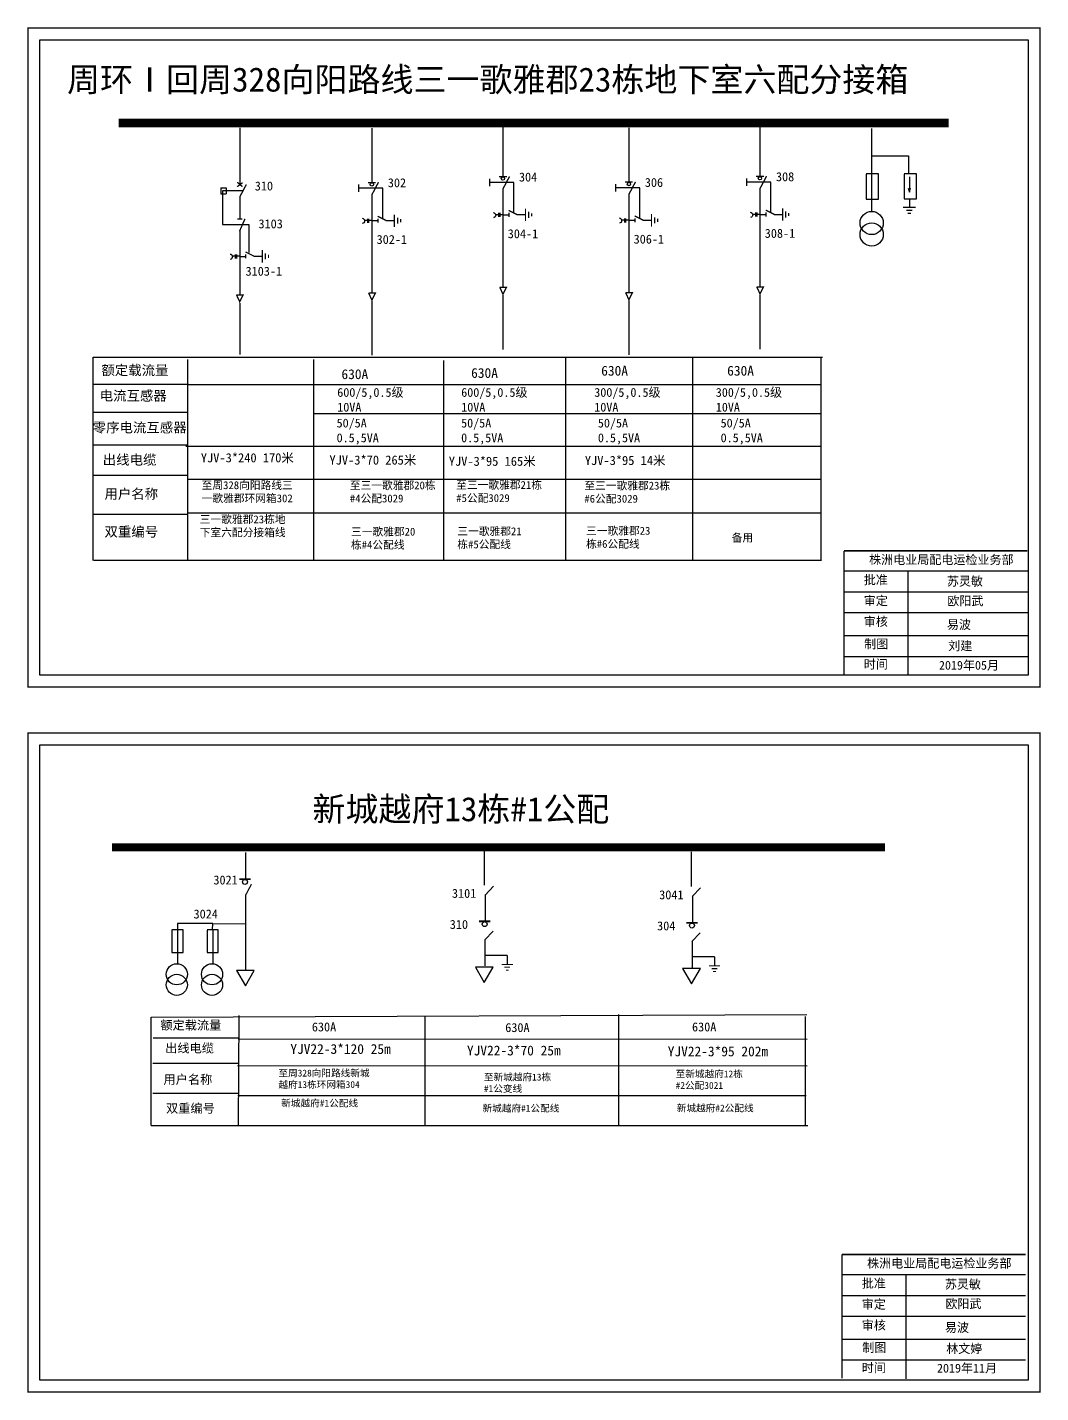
# Model space of a CAD drawing. Extents: x -187 to 352, y -252 to 97.
# Drawn here: x 91.5 to 217.2, y -252.2 to -82.9 of the extents above; entities that cross this region are included whole.
import ezdxf

# ---------------------------------------------------------------- set-up
doc = ezdxf.new("R2010")
doc.units = 0
doc.header["$LTSCALE"] = 0.774411
doc.linetypes.add('ACAD_ISO02W100', pattern=[15, 12, -3])
doc.linetypes.add('CENTER', pattern=[50.8, 31.75, -6.35, 6.35, -6.35])
doc.layers.get('0').update_dxf_attribs({"linetype": 'CONTINUOUS'})
doc.layers.add('2', color=7, linetype='CONTINUOUS')
doc.styles.add('hztxt_txtstyle_2.70_0_0', font='simkai.ttf', dxfattribs={"height": 2.7})
doc.styles.get("Standard").update_dxf_attribs({"font": '', "height": 2.5})
doc.styles.add('字体', font='', dxfattribs={"height": 2.5})
doc.styles.get('Standard').set_extended_font_data('SimSun')
doc.styles.get('字体').set_extended_font_data('SimSun')

# ---------------------------------------------------------------- blocks, each defined once
blk = doc.blocks.new('JD')
for points in [[(-2, 0.2), (-2, -0.2), (2, 0.2), (2, -0.2)], [(1, -1.2), (1, -0.8), (-1, -1.2), (-1, -0.8)], [(-0.5, -1.8), (-0.5, -2.2), (0.5, -1.8), (0.5, -2.2)]]:
    blk.add_trace(points)

msp = doc.modelspace()

# ---------------------------------------------------------------- linework, layer by layer
at = {"color": 0}
for p, q in [((150.48, -94.68), (150.48, -101.4)), ((182.35, -94.64), (182.35, -101.36)), ((117.84, -95.35), (117.84, -102.4)), ((134.23, -95.39), (134.23, -102.12)), ((166.1, -95.35), (166.1, -102.07)), ((196.2, -95.43), (196.2, -105.68)), ((115.5, -102.78), (116.15, -102.78)), ((115.5, -102.78), (115.5, -103.52)), ((116.15, -102.78), (116.15, -103.52)), ((150.48, -102.9), (150.48, -115.11)), ((182.35, -102.86), (182.35, -115.07)), ((115.5, -103.52), (116.15, -103.52)), ((117.84, -103.9), (117.84, -106.62)), ((134.23, -103.61), (134.23, -115.83)), ((166.1, -103.57), (166.1, -115.78)), ((200.91, -104.15), (200.91, -105.18)), ((150.48, -106.14), (151.24, -106.14)), ((152.23, -106.12), (153.27, -106.12)), ((182.35, -106.1), (183.11, -106.1)), ((184.11, -106.08), (185.14, -106.08)), ((117.84, -107.99), (117.84, -116.02)), ((134.23, -106.86), (134.99, -106.86)), ((135.98, -106.84), (137.02, -106.84)), ((166.1, -106.82), (166.86, -106.82)), ((167.85, -106.79), (168.89, -106.79)), ((117.84, -111.29), (118.6, -111.29)), ((119.59, -111.26), (120.63, -111.26)), ((111.49, -127.17), (99.72, -127.17)), ((111.45, -130.64), (99.67, -130.64)), ((111.45, -134.72), (99.67, -134.72)), ((111.4, -138.45), (99.63, -138.45)), ((111.45, -143.3), (99.67, -143.3)), ((118.54, -185.19), (118.54, -188.48)), ((118.55, -190.51), (118.55, -199.84)), ((148.27, -190.42), (148.27, -193.71)), ((173.97, -190.6), (173.97, -193.89)), ((148.23, -195.99), (148.23, -199.28)), ((173.93, -196.17), (173.93, -199.46)), ((117.82, -208.23), (107.12, -208.23)), ((117.78, -211.38), (107.07, -211.38)), ((117.78, -215.09), (107.07, -215.09))]:
    msp.add_line(p, q, dxfattribs=at)
at = {"linetype": 'Continuous'}
for p, q in [((196.28, -98.82), (200.79, -98.82)), ((200.79, -98.82), (200.79, -101.04)), ((200.9, -101.41), (200.9, -103.35)), ((200.75, -102.83), (200.9, -103.35)), ((200.9, -103.35), (201.02, -102.83))]:
    msp.add_line(p, q, dxfattribs=at)
at = {"color": 0, "linetype": 'ACAD_ISO02W100'}
for p, q in [((118.17, -103.17), (115.71, -103.17)), ((115.71, -103.17), (115.71, -107.36)), ((115.71, -107.36), (118.96, -107.36)), ((118.96, -107.36), (118.96, -110.81))]:
    msp.add_line(p, q, dxfattribs=at)
at = {"color": 0, "linetype": 'CENTER'}
for p, q in [((134.23, -116.81), (134.23, -123.56)), ((150.49, -116.1), (150.49, -122.85)), ((166.1, -116.77), (166.1, -123.52)), ((182.36, -116.06), (182.36, -122.81)), ((117.84, -117.1), (117.84, -123.44))]:
    msp.add_line(p, q, dxfattribs=at)
at = {"color": 0, "linetype": 'Continuous'}
for p, q in [((99.65, -123.78), (190.09, -123.78)), ((99.69, -149.02), (99.69, -123.78)), ((111.38, -124.06), (111.38, -149.02)), ((127.01, -124.06), (127.01, -149.02)), ((143.12, -124.22), (143.12, -149)), ((158.24, -123.83), (158.24, -149.02)), ((173.97, -123.83), (173.97, -149.02)), ((189.91, -123.85), (189.91, -149.03)), ((111.37, -127.16), (189.91, -127.16)), ((127.01, -130.78), (189.91, -130.78)), ((111.17, -134.83), (189.91, -134.83)), ((111.49, -138.93), (189.91, -138.93)), ((111.5, -143.11), (189.91, -143.11)), ((189.91, -149.02), (99.77, -149.02)), ((192.78, -150.29), (215.53, -150.29)), ((200.68, -150.29), (200.68, -163.22)), ((192.78, -152.88), (215.53, -152.88)), ((192.78, -155.47), (215.53, -155.47)), ((192.78, -158.3), (215.53, -158.3)), ((192.78, -160.89), (215.53, -160.89)), ((106.87, -205.63), (188.16, -205.29)), ((106.87, -219.07), (106.87, -205.63)), ((117.72, -205.4), (117.66, -218.98)), ((140.78, -205.55), (140.78, -219.07)), ((164.8, -205.28), (164.8, -219.07)), ((187.95, -205.55), (187.95, -219.07)), ((117.66, -208.3), (188.19, -208.36)), ((117.57, -211.63), (188.21, -211.65)), ((117.62, -215.34), (188.1, -215.34)), ((106.87, -219.07), (188.29, -219.07)), ((192.54, -237.52), (215.29, -237.52)), ((200.43, -237.52), (200.43, -250.46)), ((192.54, -240.12), (215.29, -240.12)), ((192.54, -242.71), (215.29, -242.71)), ((192.54, -245.54), (215.29, -245.54)), ((192.54, -248.13), (215.29, -248.13))]:
    msp.add_line(p, q, dxfattribs=at)
at = {"color": 0, "linetype": 'Continuous', "const_width": 0.182}
for points in [[(91.59, -82.98), (217.08, -82.98), (217.08, -164.68), (91.59, -164.68)], [(91.59, -170.4), (217.08, -170.4), (217.08, -252.1), (91.59, -252.1)]]:
    msp.add_lwpolyline(points, close=True, dxfattribs=at)
at = {"color": 0, "linetype": 'Continuous'}
for points in [[(93.07, -84.46), (215.6, -84.46), (215.6, -163.21), (93.07, -163.21)], [(93.07, -171.87), (215.6, -171.87), (215.6, -250.62), (93.07, -250.62)]]:
    msp.add_lwpolyline(points, close=True, dxfattribs=at)
at = {"color": 0}
for points, const_width in [([(102.85, -94.76), (205.75, -94.76)], 1.1), ([(150, -101.42), (150.97, -101.42)], 0.165), ([(150.48, -102.94), (151.3, -101.38)], 0.165), ([(181.87, -101.38), (182.84, -101.38)], 0.165), ([(182.35, -102.9), (183.18, -101.34)], 0.165), ([(117.53, -102.65), (118.2, -102.15)], 0.165), ([(117.53, -102.1), (118.18, -102.64)], 0.165), ([(117.84, -103.94), (118.66, -102.38)], 0.165), ([(133.74, -102.14), (134.71, -102.14)], 0.165), ([(134.23, -103.66), (135.05, -102.09)], 0.165), ([(165.61, -102.09), (166.59, -102.09)], 0.165), ([(166.1, -103.61), (166.92, -102.05)], 0.165), ([(117.54, -106.67), (118.15, -106.67)], 0.165), ([(117.81, -108.19), (118.5, -106.63)], 0.165), ([(134.95, -106.31), (136.04, -106.86)], 0.165), ([(134.99, -106.6), (134.99, -107.11)], 0.165), ([(151.2, -105.59), (152.3, -106.14)], 0.165), ([(151.24, -105.89), (151.24, -106.4)], 0.165), ([(166.82, -106.27), (167.92, -106.82)], 0.165), ([(166.86, -106.56), (166.86, -107.07)], 0.165), ([(183.07, -105.55), (184.17, -106.1)], 0.165), ([(183.11, -105.85), (183.11, -106.35)], 0.165), ([(118.56, -110.74), (119.66, -111.29)], 0.165), ([(118.6, -111.03), (118.6, -111.54)], 0.165), ([(150.08, -115.14), (150.91, -115.14), (150.49, -115.99), (150.09, -115.12)], 0.165), ([(181.95, -115.09), (182.79, -115.09), (182.36, -115.94), (181.96, -115.08)], 0.165), ([(117.43, -116.07), (118.27, -116.07), (117.84, -116.92), (117.44, -116.06)], 0.165), ([(133.82, -115.85), (134.66, -115.85), (134.23, -116.7), (133.83, -115.84)], 0.165), ([(165.69, -115.81), (166.53, -115.81), (166.1, -116.66), (165.7, -115.79)], 0.165), ([(102, -184.58), (197.84, -184.58)], 0.998), ([(117.79, -188.52), (119.19, -188.52)], 0.238), ([(118.55, -190.55), (119.3, -189.13)], 0.15), ([(147.52, -193.75), (148.92, -193.75)], 0.238), ([(173.22, -193.93), (174.62, -193.93)], 0.238)]:
    msp.add_lwpolyline(points, dxfattribs=dict(at, const_width=const_width))
for points in [[(195.54, -101.11), (195.54, -104.19), (197.07, -104.19), (197.07, -101.07), (195.54, -101.07)], [(200.23, -101.09), (200.23, -104.17), (201.76, -104.17), (201.76, -101.06), (200.23, -101.06)], [(132.57, -102.39), (132.57, -103.3)], [(148.82, -101.67), (148.82, -102.59)], [(164.44, -102.34), (164.44, -103.26)], [(180.69, -101.63), (180.69, -102.55)], [(133.67, -106.62), (133.67, -107.12)], [(133.83, -106.62), (133.83, -107.12)], [(149.93, -106.13), (149.58, -106.13)], [(149.93, -105.9), (149.93, -106.4)], [(150.08, -105.9), (150.08, -106.4)], [(150.48, -106.13), (150.08, -106.13)], [(165.55, -106.58), (165.55, -107.08)], [(165.7, -106.58), (165.7, -107.08)], [(181.8, -106.09), (181.45, -106.09)], [(181.8, -105.86), (181.8, -106.36)], [(181.95, -105.86), (181.95, -106.36)], [(182.35, -106.09), (181.95, -106.09)], [(133.67, -106.85), (133.33, -106.85)], [(134.23, -106.85), (133.83, -106.85)], [(165.55, -106.81), (165.2, -106.81)], [(166.1, -106.81), (165.7, -106.81)], [(117.29, -111.28), (116.94, -111.28)], [(117.29, -111.05), (117.29, -111.55)], [(117.44, -111.05), (117.44, -111.55)], [(117.84, -111.28), (117.44, -111.28)], [(109.43, -194.82), (109.43, -197.62), (110.82, -197.62), (110.82, -194.79), (109.43, -194.79)], [(113.81, -194.82), (113.81, -197.62), (115.19, -197.62), (115.19, -194.79), (113.81, -194.79)]]:
    msp.add_lwpolyline(points, dxfattribs=at)
at = {"color": 0, "linetype": 'ACAD_ISO02W100'}
for points in [[(135.58, -106.6), (135.58, -102.84), (132.57, -102.84)], [(151.83, -105.88), (151.83, -102.13), (148.82, -102.13)], [(167.45, -106.56), (167.45, -102.8), (164.44, -102.8)], [(183.7, -105.84), (183.7, -102.09), (180.69, -102.09)]]:
    msp.add_lwpolyline(points, dxfattribs=at)
at = {"color": 0}
for points in [[(133.03, -106.57, -0.877934), (133.04, -107.23)], [(149.28, -105.85, -0.877934), (149.3, -106.52)], [(164.9, -106.52, -0.877934), (164.92, -107.19)], [(181.16, -105.81, -0.877934), (181.17, -106.48)], [(116.64, -111, -0.877934), (116.66, -111.66)]]:
    msp.add_lwpolyline(points, format="xyb", dxfattribs=at)
at = {"color": 0, "linetype": 'Continuous', "const_width": 0.182}
for points in [[(192.78, -147.81), (192.77, -163.18)], [(192.78, -147.81), (215.53, -147.81)], [(192.54, -235.05), (192.52, -250.42)], [(192.54, -235.05), (215.29, -235.05)]]:
    msp.add_lwpolyline(points, dxfattribs=at)
at = {"linetype": 'Continuous'}
for points in [[(148.18, -189.25), (148.18, -184.95)], [(173.88, -189.43), (173.88, -185.13)], [(148.26, -190.48), (149.3, -189.4)], [(173.96, -190.66), (175, -189.58)], [(114.5, -194.02), (110.59, -194.01), (110.12, -194.01), (110.12, -194.79)], [(114.48, -194.8), (114.5, -194.02), (118.57, -194.04)], [(110.12, -194.79), (110.12, -199.05)], [(114.5, -194.78), (114.5, -199.04)], [(148.22, -196.05), (149.26, -194.97)], [(173.92, -196.23), (174.96, -195.15)], [(151.02, -197.97), (148.23, -197.97)], [(151.02, -197.97), (151.02, -199.02)], [(176.72, -198.15), (173.93, -198.15)], [(176.72, -198.15), (176.72, -199.2)]]:
    msp.add_lwpolyline(points, dxfattribs=at)
for points in [[(148.17, -201.32), (149.27, -199.41), (147.07, -199.41)], [(173.87, -201.5), (174.97, -199.59), (172.77, -199.59)], [(118.55, -201.75), (119.65, -199.84), (117.45, -199.84)]]:
    msp.add_lwpolyline(points, close=True, dxfattribs=at)
at = {"color": 0}
for centre, radius in [((150.48, -101.65), 0.211), ((182.35, -101.61), 0.211), ((134.23, -102.37), 0.211), ((166.1, -102.33), 0.211), ((118.49, -188.86), 0.305), ((148.22, -194.09), 0.305), ((173.92, -194.27), 0.305)]:
    msp.add_circle(centre, radius, dxfattribs=at)
at = {"layer": '2', "color": 0}
for centre, radius in [((196.21, -107.15), 1.44), ((196.21, -108.58), 1.44), ((110.04, -200.31), 1.31), ((114.41, -200.31), 1.31), ((110.04, -201.62), 1.31), ((114.41, -201.62), 1.31)]:
    msp.add_circle(centre, radius, dxfattribs=at)

# ---------------------------------------------------------------- block references
at = {"color": 0, "xscale": 0.3844120780053828, "yscale": 0.3844120780053828, "zscale": 0.3844120780054647, "rotation": 90}
for p in [(137.03, -106.87), (153.28, -106.15), (168.9, -106.82), (185.16, -106.11), (120.64, -111.29)]:
    msp.add_blockref('JD', p, dxfattribs=at)
at = {"color": 0}
for p, xscale, yscale, zscale in [((200.88, -105.2), 0.3844120780054254, 0.3844120780054254, 0.3844120780054647), ((151.02, -199.09), 0.3494655254594932, 0.3494655254594932, 0.3494655254595134), ((176.72, -199.27), 0.3494655254594932, 0.3494655254594932, 0.3494655254595134)]:
    msp.add_blockref('JD', p, dxfattribs=dict(at, xscale=xscale, yscale=yscale, zscale=zscale))

# ---------------------------------------------------------------- texts
at = {"color": 0, "linetype": 'Continuous', "style": 'hztxt_txtstyle_2.70_0_0'}
for s, p in [('304', (152.47, -102.01)), ('308', (184.34, -101.97)), ('310', (119.71, -103.12)), ('302', (136.21, -102.72)), ('306', (168.08, -102.68)), ('3103', (120.17, -107.81)), ('304-1', (151.08, -109.04)), ('308-1', (182.95, -108.99)), ('302-1', (134.82, -109.75)), ('306-1', (166.69, -109.71)), ('3103-1', (118.57, -113.69))]:
    msp.add_text(s, height=1.109, dxfattribs=at).set_placement(p)
for s, p in [('YJV-3*240 170米', (113.02, -136.83)), ('YJV-3*70 265米', (128.97, -137.11)), ('YJV-3*95 165米', (143.77, -137.26)), ('YJV-3*95 14米', (160.64, -137.16))]:
    msp.add_text(s, height=1.1301).set_placement(p)
at = {"color": 0, "linetype": 'Continuous', "attachment_point": 1}
for s, insert, char_height, width, style in [('周环Ⅰ回周328向阳路线三一歌雅郡23栋地下室六配分接箱', (96.44, -87.86), 3, 108.7465, '字体'), ('{\\fSimSun|b0|i0|c134|p2;额定载流量}', (100.69, -124.79), 1.2204, 19.6738, 'hztxt_txtstyle_2.70_0_0'), ('{\\fSimSun|b0|i0|c134|p2;630A}', (146.54, -125.14), 1.2204, 19.6738, 'hztxt_txtstyle_2.70_0_0'), ('{\\fSimSun|b0|i0|c134|p2;630A}', (162.67, -124.86), 1.2204, 19.6738, 'hztxt_txtstyle_2.70_0_0'), ('{\\fSimSun|b0|i0|c134|p2;630A}', (178.29, -124.86), 1.2204, 19.6738, 'hztxt_txtstyle_2.70_0_0'), ('{\\fSimSun|b0|i0|c134|p2;630A}', (130.46, -125.29), 1.2204, 19.6738, 'hztxt_txtstyle_2.70_0_0'), ('{\\fSimSun|b0|i0|c134|p2;电流互感器}', (100.48, -127.96), 1.2204, 19.6738, 'hztxt_txtstyle_2.70_0_0'), ('\\A1;{\\fSimSun|b0|i0|c134|p2;600/5,0.5级\\P10VA}', (129.94, -127.61), 1.0983, 20.2524, 'hztxt_txtstyle_2.70_0_0'), ('\\A1;{\\fSimSun|b0|i0|c134|p2;600/5,0.5级\\P10VA}', (145.31, -127.61), 1.0983, 20.2524, 'hztxt_txtstyle_2.70_0_0'), ('\\A1;{\\fSimSun|b0|i0|c134|p2;300/5,0.5级\\P10VA}', (161.81, -127.61), 1.0983, 20.2524, 'hztxt_txtstyle_2.70_0_0'), ('\\A1;{\\fSimSun|b0|i0|c134|p2;300/5,0.5级\\P10VA}', (176.88, -127.61), 1.0983, 20.2524, 'hztxt_txtstyle_2.70_0_0'), ('{\\fSimSun|b0|i0|c134|p2;零序电流互感器}', (99.61, -131.9), 1.2204, 19.6738, 'hztxt_txtstyle_2.70_0_0'), ('{\\fSimSun|b0|i0|c134|p2;50/5A\\P0.5,5VA}', (129.86, -131.41), 1.0983, 19.6738, 'hztxt_txtstyle_2.70_0_0'), ('{\\fSimSun|b0|i0|c134|p2;50/5A\\P0.5,5VA}', (145.3, -131.41), 1.0983, 19.6738, 'hztxt_txtstyle_2.70_0_0'), ('{\\fSimSun|b0|i0|c134|p2;50/5A\\P0.5,5VA}', (162.26, -131.41), 1.0983, 19.6738, 'hztxt_txtstyle_2.70_0_0'), ('{\\fSimSun|b0|i0|c134|p2;50/5A\\P0.5,5VA}', (177.48, -131.41), 1.0983, 19.6738, 'hztxt_txtstyle_2.70_0_0'), ('{\\fSimSun|b0|i0|c134|p2;出线电缆}', (100.86, -135.9), 1.2204, 19.6738, 'hztxt_txtstyle_2.70_0_0'), ('{\\fSimSun|b0|i0|c134|p2;用户名称}', (101.07, -140.13), 1.2204, 19.6738, 'hztxt_txtstyle_2.70_0_0'), ('{\\fSimSun|b0|i0|c134|p2;双重编号}', (101.07, -144.82), 1.2204, 19.6738, 'hztxt_txtstyle_2.70_0_0'), ('株洲电业局配电运检业务部', (195.89, -148.36), 1.0944, 29.9201, '字体'), ('{\\fKaiTi_GB2312|b0|i0|c134|p49;批准}', (195.23, -150.86), 1.0944, 8.5588, '字体'), ('苏灵敏', (205.54, -151.03), 1.094, 8.5588, '字体'), ('\\f\uffbfﾬￌﾣﾤ_GB2312|b0|i0|c134|p49;审定', (195.23, -153.45), 1.0944, 8.5588, '字体'), ('欧阳武', (205.59, -153.47), 1.094, 8.5588, '字体'), ('\\f\uffbfﾬￌﾣﾤ_GB2312|b0|i0|c134|p49;审核', (195.23, -156.03), 1.0944, 8.5588, '字体'), ('易波', (205.54, -156.41), 1.094, 8.5588, '字体'), ('\\f\uffbfﾬￌﾣﾤ_GB2312|b0|i0|c134|p49;制图', (195.28, -158.81), 1.0944, 8.5588, '字体'), ('刘建', (205.7, -159.04), 1.094, 8.5588, '字体'), ('\\f\uffbfﾬￌﾣﾤ_GB2312|b0|i0|c134|p49;时间', (195.23, -161.32), 1.0944, 8.5588, '字体'), ('2019年05月', (204.55, -161.45), 1.094, 16.0081, '字体'), ('新城越府13栋#1公配', (126.86, -178.33), 3, 90.5642, '字体'), ('{\\fSimSun|b0|i0|c134|p2;3021}', (114.58, -188.06), 1.1094, 17.8852, 'hztxt_txtstyle_2.70_0_0'), ('{\\fSimSun|b0|i0|c134|p2;3101}', (144.16, -189.72), 1.1094, 17.8852, 'hztxt_txtstyle_2.70_0_0'), ('{\\fSimSun|b0|i0|c134|p2;3041}', (169.86, -189.9), 1.1094, 17.8852, 'hztxt_txtstyle_2.70_0_0'), ('{\\fSimSun|b0|i0|c134|p2;3024}', (112.12, -192.28), 1.1094, 17.8852, 'hztxt_txtstyle_2.70_0_0'), ('{\\fSimSun|b0|i0|c134|p2;310}', (143.89, -193.57), 1.1094, 17.8852, 'hztxt_txtstyle_2.70_0_0'), ('{\\fSimSun|b0|i0|c134|p2;304}', (169.6, -193.75), 1.1094, 17.8852, 'hztxt_txtstyle_2.70_0_0'), ('{\\fSimSun|b0|i0|c134|p2;额定载流量}', (108, -206.06), 1.1094, 17.8852, 'hztxt_txtstyle_2.70_0_0'), ('{\\fSimSun|b0|i0|c134|p2;630A}', (126.79, -206.28), 1.1094, 17.8852, 'hztxt_txtstyle_2.70_0_0'), ('{\\fSimSun|b0|i0|c134|p2;630A}', (150.77, -206.36), 1.1094, 17.8852, 'hztxt_txtstyle_2.70_0_0'), ('{\\fSimSun|b0|i0|c134|p2;630A}', (173.93, -206.28), 1.1094, 17.8852, 'hztxt_txtstyle_2.70_0_0'), ('{\\fSimSun|b0|i0|c134|p2;出线电缆}', (108.6, -208.9), 1.1094, 17.8852, 'hztxt_txtstyle_2.70_0_0'), ('YJV22-3*120 25m', (124.12, -208.96), 1.2204, 19.6738, 'hztxt_txtstyle_2.70_0_0'), ('YJV22-3*70 25m', (146.02, -209.15), 1.2204, 19.6738, 'hztxt_txtstyle_2.70_0_0'), ('YJV22-3*95 202m', (170.92, -209.26), 1.2204, 19.6738, 'hztxt_txtstyle_2.70_0_0'), ('{\\fSimSun|b0|i0|c134|p2;用户名称}', (108.39, -212.79), 1.1094, 17.8852, 'hztxt_txtstyle_2.70_0_0'), ('{\\fSimSun|b0|i0|c134|p2;至周328向阳路线新城越府13栋环网箱304}', (122.64, -212.13), 0.8542, 11.7672, 'hztxt_txtstyle_2.70_0_0'), ('{\\fSimSun|b0|i0|c134|p2;至新城越府13栋#1公变线}', (148.12, -212.63), 0.8542, 8.3723, 'hztxt_txtstyle_2.70_0_0'), ('{\\fSimSun|b0|i0|c134|p2;至新城越府12栋#2公配3021}', (171.9, -212.24), 0.8542, 8.3723, 'hztxt_txtstyle_2.70_0_0'), ('{\\fSimSun|b0|i0|c134|p2;双重编号}', (108.7, -216.37), 1.1094, 17.8852, 'hztxt_txtstyle_2.70_0_0'), ('{\\fSimSun|b0|i0|c134|p2;新城越府#1公配线}', (122.99, -215.86), 0.8542, 11.7672, 'hztxt_txtstyle_2.70_0_0'), ('{\\fSimSun|b0|i0|c134|p2;新城越府#1公配线}', (147.95, -216.49), 0.8542, 11.7672, 'hztxt_txtstyle_2.70_0_0'), ('{\\fSimSun|b0|i0|c134|p2;新城越府#2公配线}', (172.04, -216.47), 0.8542, 11.7672, 'hztxt_txtstyle_2.70_0_0'), ('株洲电业局配电运检业务部', (195.64, -235.6), 1.0944, 29.9201, '字体'), ('{\\fKaiTi_GB2312|b0|i0|c134|p49;批准}', (194.98, -238.09), 1.0944, 8.5588, '字体'), ('苏灵敏', (205.29, -238.19), 1.094, 8.5588, '字体'), ('\\f\uffbfﾬￌﾣﾤ_GB2312|b0|i0|c134|p49;审定', (194.98, -240.69), 1.0944, 8.5588, '字体'), ('欧阳武', (205.35, -240.62), 1.094, 8.5588, '字体'), ('\\f\uffbfﾬￌﾣﾤ_GB2312|b0|i0|c134|p49;审核', (194.98, -243.27), 1.0944, 8.5588, '字体'), ('易波', (205.29, -243.56), 1.094, 8.5588, '字体'), ('\\f\uffbfﾬￌﾣﾤ_GB2312|b0|i0|c134|p49;制图', (195.04, -246.05), 1.0944, 8.5588, '字体'), ('林文婷', (205.45, -246.19), 1.094, 8.5588, '字体'), ('\\f\uffbfﾬￌﾣﾤ_GB2312|b0|i0|c134|p49;时间', (194.98, -248.56), 1.0944, 8.5588, '字体'), ('2019年11月', (204.31, -248.6), 1.094, 16.0081, '字体')]:
    msp.add_mtext(s, dxfattribs=dict(at, insert=insert, char_height=char_height, width=width, style=style))
at = {"char_height": 0.975, "attachment_point": 1}
for s, insert, width in [('至周328向阳路线三一歌雅郡环网箱302', (113.12, -139.18), 11.8959), ('至三一歌雅郡20栋#4公配3029', (131.5, -139.2), 10.9335), ('{\\fSimSun|b0|i0|c134|p2;至三一歌雅郡21栋}#5{\\fSimSun|b0|i0|c134|p2;公配}3029', (144.69, -139.15), 10.9335), ('{\\fSimSun|b0|i0|c134|p2;至三一歌雅郡23栋}#6{\\fSimSun|b0|i0|c134|p2;公配}3029', (160.58, -139.23), 10.9335), ('三一歌雅郡23栋地下室六配分接箱线', (112.89, -143.41), 11.6321), ('三一歌雅郡20栋#4公配线', (131.64, -144.94), 8.6998), ('三一歌雅郡21栋#5公配线', (144.83, -144.89), 8.6998), ('三一歌雅郡23栋#6公配线', (160.79, -144.83), 8.6998), ('{\\fSimSun|b0|i0|c134|p2;\\W1;\\C0;备用}', (178.85, -145.69), 9.3144)]:
    msp.add_mtext(s, dxfattribs=dict(at, insert=insert, width=width))

doc.saveas('drawing.dxf')
